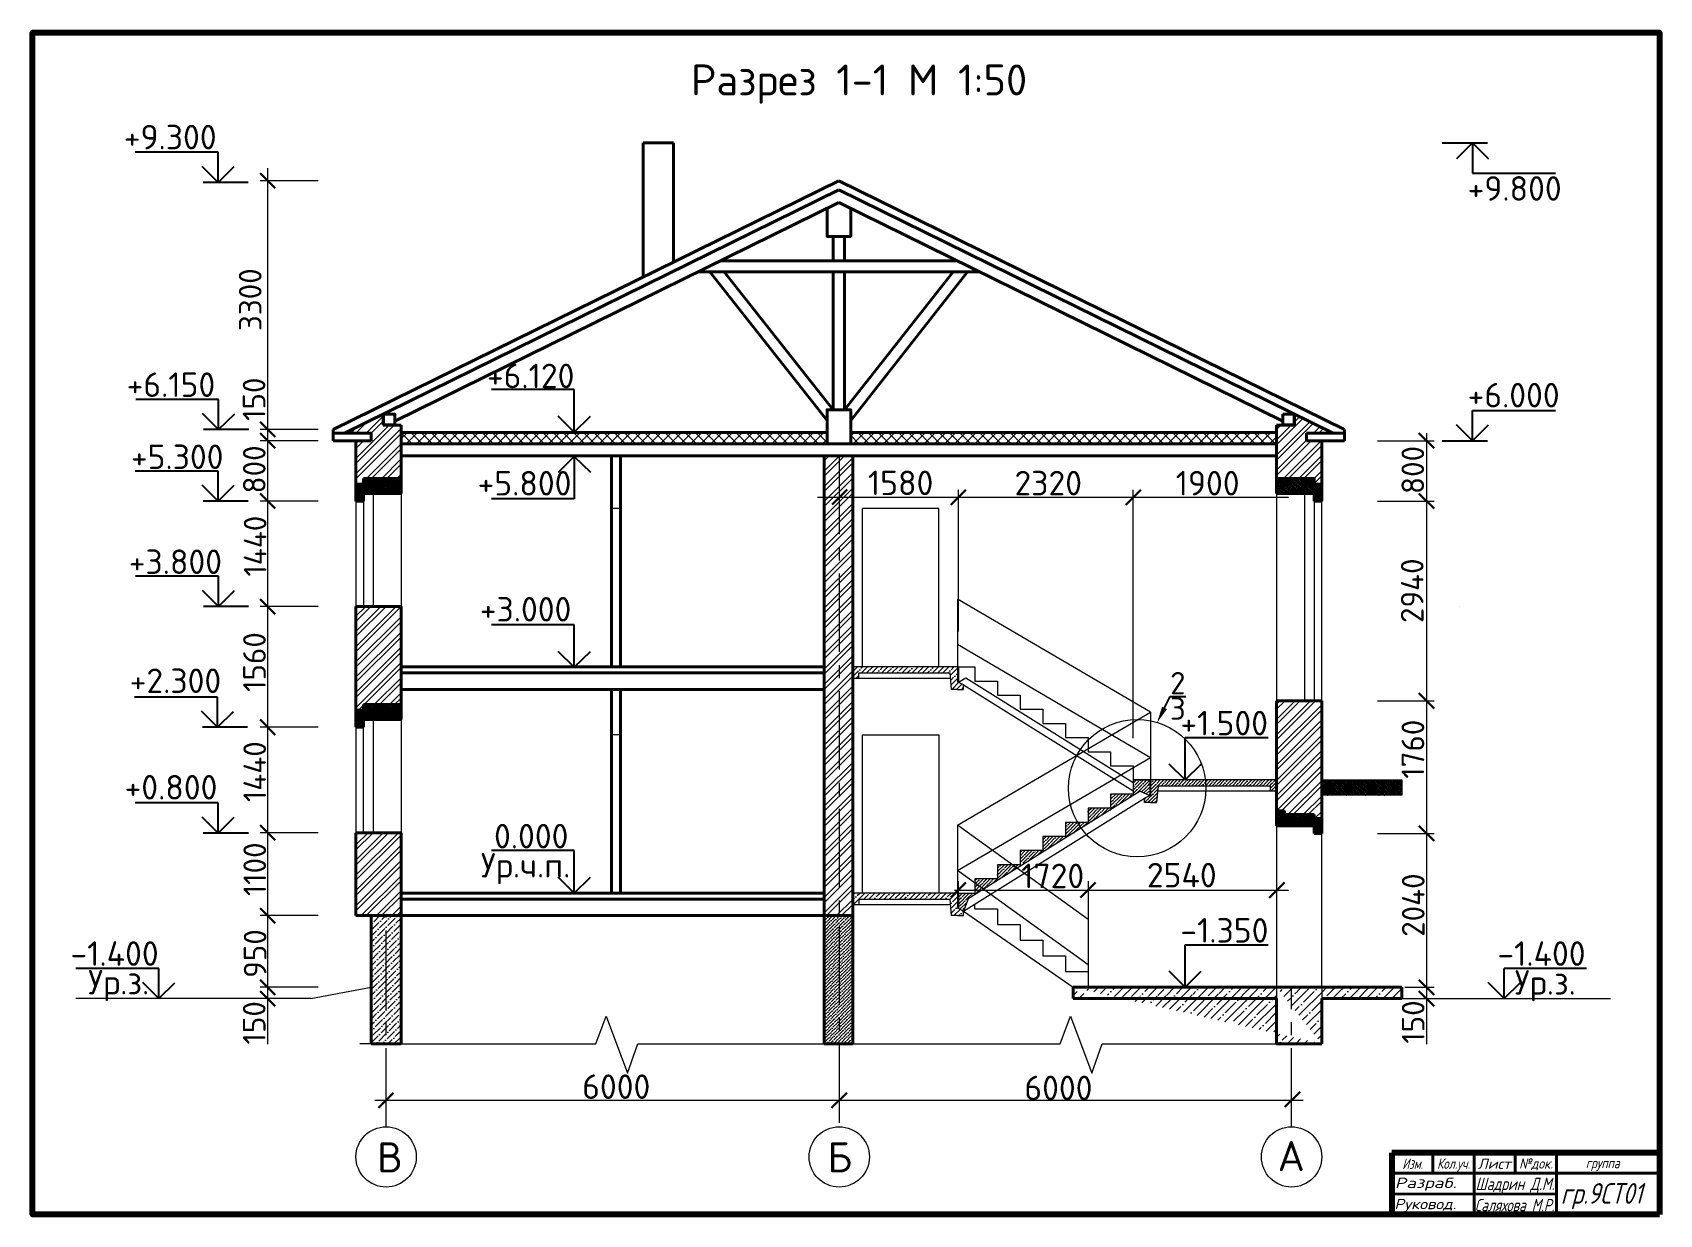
# Paper-space layout 'Лист3-Лист1' of a CAD drawing. Header units: millimetres. Extents: x 2 to 397, y 5 to 292.
import ezdxf
from ezdxf import colors
from ezdxf.entities.mleader import LeaderData, LeaderLine
from ezdxf.enums import TextEntityAlignment as Align
from ezdxf.math import Vec2, Vec3

# ---------------------------------------------------------------- set-up
doc = ezdxf.new("R2010")
doc.units = ezdxf.units.MM
doc.linetypes.add('ACAD_ISO08W100', pattern=[36, 24, -3, 6, -3])
doc.linetypes.add('CENTER2', pattern=[28.575, 19.05, -3.175, 3.175, -3.175])
doc.layers.add('1', color=7, linetype='Continuous')
doc.layers.add('VPORTS', color=7, linetype='Continuous')
doc.styles.add('R', font='isocpeur.ttf', dxfattribs={"height": 2.5})
doc.styles.get("Standard").update_dxf_attribs({"font": 'arial.ttf'})
pattern_1 = [(45, (-6269.1573, -19898.2184), (-1.84920064, 1.84920064), []), (45, (-6267.9245, -19898.2184), (-1.84920064, 1.84920064), [])]
pattern_2 = [(45, (-6269.1573, -19898.21842), (-0.32874678, 0.32874678), []), (45, (-6268.82856, -19898.21842), (-0.32874678, 0.32874678), [0.581147694, -0.116229539, 0, -0.116229539])]
pattern_3 = [(45, (-6323.8953, -19898.21842), (0.1232800426, 0.452026823), [0.581147694, -0.116229539, 0, -0.116229539])]
pattern_4 = [(45, (-12674.2354, -39948.7046), (-0.82186695, 0.82186695), []), (45, (-12673.4135, -39948.7046), (-0.82186695, 0.82186695), [1.452869236, -0.290573847, 0, -0.290573847])]

psp = doc.layouts.new('Лист3-Лист1')

# ---------------------------------------------------------------- hatches: boundary and pattern name
at = {"layer": 'VPORTS', "lineweight": 0, "true_color": 0x000000}
h = psp.add_hatch(dxfattribs=at)
h.set_pattern_fill('ANSI32', color=18, scale=0.274558)
h.set_pattern_definition([(45, (-12618.4005, -39948.7046), (-1.84920064, 1.84920064), []), (45, (-12617.1677, -39948.7046), (-1.84920064, 1.84920064), [])])
h.paths.add_polyline_path([(77.34, 194.37), (86.68, 198.97), (86.68, 196.29), (91.07, 196.29), (91.07, 194.55), (91.07, 188.88), (91.07, 183.38), (84.3, 183.38), (81.92, 183.38), (81.92, 182.01), (80.09, 182.01), (80.09, 192.54), (83.75, 192.54), (83.75, 194.37)])
h = psp.add_hatch(dxfattribs=at)
h.set_pattern_fill('ANSI32', color=18, scale=0.274558)
h.set_pattern_definition([(45, (-12673.1385, -39948.7046), (-1.84920064, 1.84920064), []), (45, (-12671.9057, -39948.7046), (-1.84920064, 1.84920064), [])])
h.paths.add_polyline_path([(317.29, 194.37), (307.95, 198.96), (307.95, 196.29), (303.57, 196.29), (303.57, 194.55), (303.57, 188.88), (303.57, 183.38), (312.72, 183.38), (312.72, 182.02), (314.55, 182.02), (314.55, 192.54), (310.89, 192.54), (310.89, 194.37)])
h = psp.add_hatch(dxfattribs=at)
h.set_pattern_fill('ANSI37', color=18, scale=0.549116)
h.set_pattern_definition([(45, (-12618.4005, -39948.7046), (-1.232800426, 1.232800426), []), (135, (-12618.4005, -39948.7046), (-1.232800426, -1.232800426), [])])
h.paths.add_polyline_path([(260.7, 194.55), (303.57, 194.55), (303.57, 191.8), (260.7, 191.8)])
h.paths.add_polyline_path([(182.94, 191.8), (91.07, 191.8), (91.07, 194.55), (182.94, 194.55)])
h.paths.add_polyline_path([(200.19, 194.55), (200.19, 191.8), (260.7, 191.8), (260.7, 194.55)])
h.paths.add_polyline_path([(194.46, 191.8), (194.46, 194.55), (182.94, 194.55), (182.94, 191.8)])
h = psp.add_hatch(dxfattribs=at)
h.set_pattern_fill('ANSI32', color=18, scale=0.274558)
h.set_pattern_definition([(45, (-6323.8905, -19898.2184), (-1.84920064, 1.84920064), []), (45, (-6322.6577, -19898.2184), (-1.84920064, 1.84920064), [])])
h.paths.add_polyline_path([(193.75, 77.22), (200.7, 77.22), (200.7, 188.88), (193.75, 188.88)])
at = {"layer": 'VPORTS', "linetype": 'ACAD_ISO08W100', "lineweight": 0, "true_color": 0x000000}
h = psp.add_hatch(dxfattribs=at)
h.set_pattern_fill('ANSI35', color=18, scale=0.073215)
h.set_pattern_definition(pattern_2)
h.paths.add_polyline_path([(81.92, 182.01), (80.09, 182.01), (80.09, 177.89), (81.92, 177.89), (81.92, 179.72), (91.07, 179.72), (91.07, 183.38), (84.3, 183.38), (81.92, 183.38)])
at = {"layer": 'VPORTS', "lineweight": 0, "true_color": 0x000000}
h = psp.add_hatch(dxfattribs=at)
h.set_pattern_fill('ANSI36', color=18, scale=0.073215)
h.set_pattern_definition(pattern_3)
h.paths.add_polyline_path([(303.57, 179.72), (312.72, 179.72), (312.72, 177.89), (314.55, 177.89), (314.55, 182.02), (312.72, 182.02), (312.72, 183.38), (303.57, 183.38)])
at = {"layer": 'VPORTS', "linetype": 'ACAD_ISO08W100', "lineweight": 0, "true_color": 0x000000}
h = psp.add_hatch(dxfattribs=at)
h.set_pattern_fill('ANSI32', color=18, scale=0.274558)
h.set_pattern_definition(pattern_1)
h.paths.add_polyline_path([(91.07, 152.27), (91.07, 128.47), (84.3, 128.47), (81.92, 128.47), (81.92, 127.1), (80.09, 127.1), (80.09, 152.27)])
at = {"layer": 'VPORTS', "lineweight": 0, "true_color": 0x000000}
h = psp.add_hatch(dxfattribs=at)
h.set_pattern_fill('ANSI35', color=18, scale=0.274558)
h.set_pattern_definition([(45, (-6324.9922, -19898.2184), (-1.23280043, 1.23280043), []), (45, (-6323.7594, -19898.2184), (-1.23280043, 1.23280043), [2.17930385, -0.43586077, 0, -0.43586077])])
h.paths.add_polyline_path([(226.14, 137.62), (200.7, 137.62), (200.7, 134.88), (202.17, 134.88), (202.17, 136.16), (224.31, 136.16), (224.68, 132.13), (226.14, 132.13), (227.61, 132.13), (227.61, 133.23), (226.14, 133.96)])
edge = h.paths.add_edge_path()
edge.add_line((226.14, 82.71), (226.14, 79.05))
edge.add_line((226.14, 82.71), (200.7, 82.71))
edge.add_line((200.7, 82.71), (200.7, 79.97))
edge.add_line((200.7, 79.97), (202.17, 79.97))
edge.add_line((202.17, 79.97), (202.17, 81.25))
edge.add_line((202.17, 81.25), (224.31, 81.25))
edge.add_line((224.68, 77.22), (224.31, 81.25))
edge.add_line((226.14, 77.22), (224.68, 77.22))
edge.add_line((226.14, 77.22), (227.61, 77.22))
edge.add_line((227.61, 77.22), (227.61, 78.32))
edge.add_line((227.61, 78.32), (226.33, 78.96))
at = {"layer": 'VPORTS', "linetype": 'ACAD_ISO08W100', "lineweight": 0, "true_color": 0x000000}
h = psp.add_hatch(dxfattribs=at)
h.set_pattern_fill('ANSI35', color=18, scale=0.073215)
h.set_pattern_definition(pattern_2)
h.paths.add_polyline_path([(81.92, 127.1), (80.09, 127.1), (80.09, 122.98), (81.92, 122.98), (81.92, 124.81), (91.07, 124.81), (91.07, 128.47), (84.3, 128.47), (81.92, 128.47)])
at = {"layer": 'VPORTS', "lineweight": 0, "true_color": 0x000000}
h = psp.add_hatch(dxfattribs=at)
h.set_pattern_fill('ANSI32', color=18, scale=0.274558)
h.set_pattern_definition([(45, (-6323.8953, -19898.2184), (-1.84920064, 1.84920064), []), (45, (-6322.6625, -19898.2184), (-1.84920064, 1.84920064), [])])
h.paths.add_polyline_path([(314.55, 129.39), (314.55, 100.83), (312.72, 100.83), (312.72, 101.75), (305.5, 101.75), (305.5, 102.66), (303.57, 102.66), (303.57, 129.39)])
h = psp.add_hatch(dxfattribs=at)
h.set_pattern_fill('ANSI35', color=18, scale=0.183039)
h.set_pattern_definition(pattern_4)
h.paths.add_polyline_path([(226.33, 82.71), (230.35, 82.71), (230.35, 86.15), (235.84, 86.15), (235.84, 89.58), (241.33, 89.58), (241.33, 93.01), (246.83, 93.01), (246.83, 96.44), (252.32, 96.44), (252.32, 99.87), (257.81, 99.87), (257.81, 103.31), (263.3, 103.31), (263.3, 106.74), (268.79, 106.74), (268.79, 110.17), (272.82, 110.17), (272.82, 106.42), (270.44, 107.42), (228.7, 81.34), (227.61, 78.32), (226.33, 78.96)])
h = psp.add_hatch(dxfattribs=at)
h.set_pattern_fill('ANSI35', color=18, scale=0.183039)
h.set_pattern_definition(pattern_4)
h.paths.add_polyline_path([(303.57, 110.17), (273, 110.17), (273, 106.51), (271.54, 105.78), (271.54, 104.68), (273, 104.68), (274.46, 104.68), (274.83, 108.7), (302.1, 108.7), (302.1, 107.42), (303.57, 107.42)])
h = psp.add_hatch(dxfattribs=at)
h.set_pattern_fill('ANSI36', color=18, scale=0.073215)
h.set_pattern_definition(pattern_3)
h.paths.add_polyline_path([(333.97, 106.51), (314.55, 106.51), (314.55, 110.17), (333.97, 110.17)])
h = psp.add_hatch(dxfattribs=at)
h.set_pattern_fill('ANSI36', color=18, scale=0.073215)
h.set_pattern_definition(pattern_3)
h.paths.add_polyline_path([(314.55, 100.83), (314.55, 97.17), (312.72, 97.17), (312.72, 99), (303.57, 99), (303.57, 102.66), (305.5, 102.66), (305.5, 101.75), (309.04, 101.75), (312.72, 101.75), (312.72, 100.83)])
at = {"layer": 'VPORTS', "linetype": 'ACAD_ISO08W100', "lineweight": 0, "true_color": 0x000000}
h = psp.add_hatch(dxfattribs=at)
h.set_pattern_fill('ANSI32', color=18, scale=0.274558)
h.set_pattern_definition(pattern_1)
h.paths.add_polyline_path([(91.07, 97.36), (91.07, 77.22), (83.75, 77.22), (80.09, 77.22), (80.09, 97.36)])
edge = h.paths.add_edge_path()
edge.add_line((80.09, 82.71), (80.09, 97.36))
at = {"layer": 'VPORTS', "lineweight": 0, "true_color": 0x000000}
h = psp.add_hatch(dxfattribs=at)
h.set_pattern_fill('ANSI36', color=18, scale=0.320318)
h.set_pattern_definition([(45, (-6269.1573, -19898.2184), (0.539350187, 1.97761735), [2.54252116, -0.50850423, 0, -0.50850423])])
h.paths.add_polyline_path([(91.07, 77.22), (91.07, 46.11), (83.75, 46.11), (83.75, 59.83), (83.75, 77.22)])
h = psp.add_hatch(dxfattribs=at)
h.set_pattern_fill('ANSI36', color=18, scale=0.183039)
h.set_pattern_definition([(45, (-12673.13367, -39948.7046), (0.3082001066, 1.1300670575), [1.452869236, -0.290573847, 0, -0.290573847])])
h.paths.add_polyline_path([(193.75, 77.22), (200.7, 77.22), (200.7, 46.11), (193.75, 46.11)])
h = psp.add_hatch(dxfattribs=at)
h.set_pattern_fill('ANSI35', color=18, scale=0.457597)
h.set_pattern_definition([(45, (-6323.8953, -19898.2184), (-2.05466738, 2.05466738), []), (45, (-6321.8406, -19898.2184), (-2.05466738, 2.05466738), [3.6321731, -0.72643462, 0, -0.72643462])])
edge = h.paths.add_edge_path()
edge.add_line((258.9, 59.83), (333.97, 59.83))
edge.add_line((258.9, 57.09), (303.57, 57.09))
edge.add_line((254.23, 57.09), (258.9, 57.09))
edge.add_line((254.23, 59.83), (254.23, 57.09))
edge.add_line((254.23, 59.83), (258.9, 59.83))
edge.add_line((333.97, 59.83), (333.97, 57.09))
edge.add_line((333.97, 57.09), (314.55, 57.09))
edge.add_line((314.55, 59.83), (314.55, 46.11))
edge.add_line((303.57, 59.83), (303.57, 46.11))
edge.add_line((303.57, 46.11), (314.55, 46.11))

# ---------------------------------------------------------------- linework, layer by layer
at = {"color": 18, "true_color": 0x000000}
for p, q in [((343.83, 264.85), (354.81, 264.85)), ((351.15, 264.85), (347.26, 260.98)), ((351.15, 264.85), (351.15, 257.53)), ((351.15, 264.85), (355.06, 260.99)), ((46.63, 262.58), (26.5, 262.58)), ((46.63, 255.26), (46.63, 262.58)), ((46.63, 255.26), (42.74, 259.14)), ((46.63, 255.26), (50.53, 259.12)), ((351.15, 257.53), (371.29, 257.53)), ((53.95, 255.26), (42.97, 255.26)), ((46.75, 202.56), (26.61, 202.56)), ((46.75, 195.24), (46.75, 202.56)), ((133.09, 204.94), (112.96, 204.94)), ((133.09, 194.61), (133.09, 204.94)), ((46.75, 195.24), (42.86, 199.12)), ((46.75, 195.24), (50.65, 199.1)), ((133.09, 194.61), (129.2, 198.48)), ((133.09, 194.61), (137, 198.47)), ((351.15, 192.53), (351.15, 199.85)), ((351.15, 199.85), (371.29, 199.85)), ((54.07, 195.24), (43.09, 195.24)), ((351.15, 192.53), (347.26, 196.41)), ((351.15, 192.53), (355.06, 196.39)), ((343.83, 192.53), (354.81, 192.53)), ((133.09, 188.74), (129.2, 184.86)), ((133.09, 188.74), (133.09, 178.4)), ((133.09, 188.74), (137, 184.87)), ((46.62, 185.18), (26.49, 185.18)), ((46.62, 177.86), (42.73, 181.74)), ((46.62, 177.86), (46.62, 185.18)), ((46.62, 177.86), (50.53, 181.73)), ((53.95, 177.86), (42.96, 177.86)), ((133.09, 178.41), (112.96, 178.41)), ((46.71, 159.64), (26.57, 159.64)), ((46.71, 152.31), (46.71, 159.64)), ((46.71, 152.31), (42.82, 156.19)), ((46.71, 152.31), (50.61, 156.18)), ((54.03, 152.31), (43.05, 152.31)), ((133.09, 147.86), (112.96, 147.86)), ((133.09, 137.53), (133.09, 147.86)), ((133.09, 137.53), (129.2, 141.4)), ((133.09, 137.53), (137, 141.39)), ((46.46, 130.28), (26.32, 130.28)), ((46.46, 122.96), (42.57, 126.84)), ((46.46, 122.96), (46.46, 130.28)), ((46.46, 122.96), (50.36, 126.83)), ((53.78, 122.96), (42.8, 122.96)), ((281.4, 110.17), (281.4, 120.5)), ((281.4, 120.5), (301.53, 120.5)), ((281.4, 110.17), (277.51, 114.04)), ((281.4, 110.17), (285.3, 114.03)), ((46.65, 104.6), (26.52, 104.6)), ((46.65, 97.28), (46.65, 104.6)), ((46.65, 97.28), (42.76, 101.16)), ((46.65, 97.28), (50.55, 101.15)), ((53.97, 97.28), (42.99, 97.28)), ((133.09, 93.04), (112.96, 93.04)), ((133.09, 82.71), (133.09, 93.05)), ((133.09, 82.71), (129.2, 86.59)), ((133.09, 82.71), (137, 86.58)), ((281.4, 59.83), (281.4, 70.17)), ((281.4, 70.16), (301.53, 70.16)), ((32.24, 64.41), (12.11, 64.41)), ((32.24, 57.09), (32.24, 64.41)), ((281.37, 59.84), (277.48, 63.72)), ((281.37, 59.84), (285.28, 63.71)), ((358.83, 57.08), (358.83, 64.41)), ((378.83, 64.41), (358.83, 64.41)), ((32.24, 57.09), (28.35, 60.96)), ((32.24, 57.09), (36.14, 60.95)), ((358.83, 57.08), (354.94, 60.96)), ((358.83, 57.08), (362.73, 60.95))]:
    psp.add_line(p, q, dxfattribs=at)
at = {"color": 18, "lineweight": 40, "true_color": 0x000000}
for p, q in [((197.28, 255.68), (74.59, 195.28)), ((197.28, 253.42), (77.33, 194.37)), ((197.28, 255.68), (320.04, 195.28)), ((197.28, 253.42), (317.29, 194.37)), ((197.29, 250.35), (89.52, 197.29)), ((197.29, 250.35), (305.11, 197.26)), ((74.59, 192.54), (74.59, 195.28)), ((320.04, 192.54), (320.04, 195.28)), ((80.09, 192.54), (74.59, 192.54)), ((80.09, 192.54), (80.09, 182.01)), ((314.55, 182.02), (314.55, 192.54)), ((314.55, 192.54), (318.21, 192.54)), ((318.21, 192.54), (320.04, 192.54)), ((91.07, 188.88), (303.57, 188.88)), ((91.07, 188.88), (91.07, 183.38)), ((193.75, 77.22), (193.75, 188.88)), ((200.7, 188.88), (200.7, 77.22)), ((80.09, 182.01), (80.09, 177.89)), ((80.09, 177.89), (81.92, 177.89)), ((91.07, 179.72), (81.92, 179.72)), ((81.92, 177.89), (81.92, 179.72)), ((303.57, 179.72), (312.72, 179.72)), ((312.72, 179.72), (312.72, 177.89)), ((312.72, 177.89), (314.55, 177.89)), ((80.09, 152.27), (80.09, 127.1)), ((91.07, 152.27), (80.09, 152.27)), ((91.07, 152.27), (91.07, 128.47)), ((91.07, 128.47), (91.07, 137.62)), ((91.07, 137.62), (193.75, 137.62)), ((91.07, 132.13), (193.75, 132.13)), ((80.09, 122.98), (80.09, 127.1)), ((80.09, 122.98), (81.92, 122.98)), ((91.07, 124.81), (81.92, 124.81)), ((80.09, 97.36), (80.09, 77.22)), ((91.07, 82.71), (193.75, 82.71)), ((83.75, 77.22), (83.75, 59.83)), ((91.07, 77.22), (91.07, 46.11))]:
    psp.add_line(p, q, dxfattribs=at)
at = {"color": 18, "lineweight": 0, "true_color": 0x000000}
for p, q in [((314.55, 129.39), (314.55, 177.89)), ((203.08, 137.62), (203.08, 176.06)), ((221.57, 176.06), (203.08, 176.06)), ((221.57, 137.62), (221.57, 176.06)), ((348.1, 152.27), (348.1, 152.27)), ((202.17, 136.16), (224.31, 136.16)), ((303.57, 129.39), (303.57, 46.11)), ((81.92, 97.36), (81.92, 122.98)), ((203.08, 82.71), (203.08, 121.15)), ((203.08, 121.15), (221.57, 121.15)), ((221.57, 121.15), (221.57, 82.71)), ((301, 108.7), (274.83, 108.7)), ((80.09, 82.71), (80.09, 97.36)), ((314.55, 59.83), (314.55, 97.17)), ((202.17, 81.25), (224.31, 81.25)), ((83.75, 77.22), (83.75, 77.22)), ((69.1, 57.09), (83.75, 59.83))]:
    psp.add_line(p, q, dxfattribs=at)
at = {"color": 18, "lineweight": 80, "true_color": 0x000000}
psp.add_lwpolyline([(396.54, 4.67), (1.57, 4.67), (1.57, 291.65), (396.54, 291.65)], close=True, dxfattribs=at)
at = {"color": 18, "lineweight": 0, "true_color": 0x000000}
for centre in [(87.41, 18.65), (197.41, 18.65), (307.23, 18.65)]:
    psp.add_circle(centre, 7.32, dxfattribs=at)
at = {"layer": 'VPORTS', "lineweight": 40}
for p, q in [((149.82, 232.32), (149.82, 264.83)), ((149.82, 264.83), (157.14, 264.83)), ((157.14, 264.83), (157.14, 235.92)), ((195.92, 242.13), (195.92, 236.25)), ((198.73, 236.25), (198.73, 242.13)), ((163.08, 233.51), (231.49, 233.51)), ((194.46, 197.48), (165.99, 233.51)), ((168.66, 236.25), (225.91, 236.25)), ((195.92, 200.06), (169.49, 233.51)), ((195.92, 233.51), (195.92, 200.06)), ((198.73, 200.06), (198.73, 233.51)), ((198.73, 200.06), (225.08, 233.51)), ((200.19, 197.48), (228.57, 233.51)), ((142.13, 137.62), (142.13, 188.88)), ((144.33, 188.88), (144.33, 137.62)), ((312.72, 183.38), (303.57, 183.38)), ((303.57, 183.38), (303.57, 179.72)), ((312.72, 182.02), (312.72, 183.38)), ((312.72, 182.02), (314.55, 182.02)), ((142.13, 132.13), (142.13, 82.71)), ((144.33, 132.13), (144.33, 82.71)), ((303.57, 102.66), (303.57, 99)), ((254.23, 59.83), (254.23, 57.09)), ((333.97, 59.83), (333.97, 57.09)), ((254.23, 57.09), (258.9, 57.09)), ((303.57, 57.09), (303.57, 46.11)), ((314.55, 46.11), (314.55, 57.09)), ((193.75, 46.11), (200.7, 46.11)), ((303.57, 46.11), (314.55, 46.11))]:
    psp.add_line(p, q, dxfattribs=at)
at = {"layer": 'VPORTS', "color": 18, "lineweight": 30, "true_color": 0x000000}
for p, q in [((56.85, 257.51), (60.5, 253.86)), ((56.85, 197.11), (60.5, 193.46)), ((56.85, 194.36), (60.5, 190.71)), ((338.15, 194.36), (341.81, 190.71)), ((56.85, 179.72), (60.5, 176.07)), ((199.33, 180.73), (195.68, 177.07)), ((228.15, 180.63), (224.5, 176.98)), ((270.62, 180.63), (266.96, 176.98)), ((338.15, 179.72), (341.81, 176.07)), ((56.85, 154.1), (60.5, 150.44)), ((338.15, 131.22), (341.81, 127.56)), ((56.85, 124.81), (60.5, 121.15)), ((56.85, 99.18), (60.5, 95.53)), ((338.15, 99), (341.81, 95.35)), ((228.15, 85.25), (224.5, 81.6)), ((259.64, 85.25), (255.98, 81.6)), ((305.49, 85.24), (301.83, 81.58)), ((56.85, 79.05), (60.5, 75.39)), ((56.85, 61.66), (60.5, 58.01)), ((338.15, 61.66), (341.81, 58.01)), ((56.85, 58.92), (60.5, 55.26)), ((338.15, 58.92), (341.81, 55.26)), ((89.24, 34.21), (85.58, 30.55)), ((199.23, 34.21), (195.57, 30.55)), ((309.28, 34.43), (305.62, 30.77))]:
    psp.add_line(p, q, dxfattribs=at)
at = {"layer": 'VPORTS', "color": 18, "lineweight": 0, "true_color": 0x000000}
for p, q in [((58.68, 45.99), (58.68, 258.69)), ((70.93, 255.68), (56.85, 255.68)), ((70.93, 195.28), (56.85, 195.28)), ((70.93, 192.54), (56.85, 192.54)), ((84.3, 183.38), (84.3, 179.72)), ((310.35, 179.72), (310.35, 183.38)), ((312.72, 179.72), (312.72, 182.02)), ((70.93, 177.89), (56.85, 177.89)), ((80.09, 177.89), (80.09, 152.27)), ((81.92, 177.89), (81.92, 152.27)), ((84.3, 179.72), (84.3, 152.27)), ((91.07, 179.72), (91.07, 152.27)), ((303.57, 179.72), (303.57, 129.39)), ((310.35, 179.72), (310.35, 129.39)), ((312.72, 177.89), (312.72, 129.39)), ((273, 126.64), (226.14, 154.1)), ((226.14, 154.1), (226.14, 137.62)), ((70.93, 152.27), (56.85, 152.27)), ((226.14, 143.12), (273, 115.66)), ((226.14, 137.62), (200.7, 137.62)), ((200.7, 134.88), (224.43, 134.88)), ((224.68, 132.13), (224.31, 136.16)), ((226.14, 137.62), (226.14, 133.96)), ((226.14, 137.62), (226.33, 137.62)), ((226.33, 137.62), (226.33, 133.87)), ((226.33, 137.62), (230.35, 137.62)), ((228.16, 134.88), (226.33, 133.87)), ((268.79, 109.48), (228.16, 134.88)), ((230.35, 137.62), (230.35, 134.19)), ((226.14, 132.13), (224.68, 132.13)), ((227.61, 133.23), (226.14, 133.96)), ((226.14, 132.13), (227.61, 132.13)), ((227.61, 132.13), (227.61, 133.23)), ((227.61, 133.23), (268.79, 107.49)), ((230.35, 134.19), (235.84, 134.19)), ((235.84, 134.19), (235.84, 130.76)), ((235.84, 130.76), (241.33, 130.76)), ((241.33, 130.76), (241.33, 127.33)), ((84.3, 128.47), (84.3, 124.81)), ((226.14, 99.19), (273, 126.64)), ((241.33, 127.33), (246.83, 127.33)), ((246.83, 127.33), (246.83, 123.9)), ((273, 126.64), (273, 110.17)), ((70.93, 122.98), (56.85, 122.98)), ((80.09, 122.98), (80.09, 97.36)), ((84.3, 124.81), (84.3, 97.36)), ((91.07, 124.81), (91.07, 97.36)), ((246.83, 123.9), (252.32, 123.9)), ((252.32, 123.9), (252.32, 120.46)), ((252.32, 120.46), (257.81, 120.46)), ((257.81, 120.46), (257.81, 117.03)), ((226.14, 88.2), (273, 115.66)), ((257.81, 117.03), (263.3, 117.03)), ((263.3, 117.03), (263.3, 113.6)), ((263.3, 113.6), (268.79, 113.6)), ((268.79, 113.6), (268.79, 110.17)), ((270.44, 107.42), (228.7, 81.34)), ((268.79, 106.74), (263.3, 106.74)), ((263.3, 106.74), (263.3, 103.31)), ((268.79, 110.17), (272.82, 110.17)), ((268.79, 110.17), (268.79, 106.74)), ((270.44, 107.42), (272.82, 106.42)), ((272.82, 110.17), (272.82, 106.42)), ((273, 110.17), (272.82, 110.17)), ((273, 110.17), (273, 106.51)), ((302.47, 110.17), (273, 110.17)), ((274.83, 108.7), (274.46, 104.68)), ((302.1, 107.42), (274.71, 107.42)), ((314.55, 110.17), (333.97, 110.17)), ((314.55, 110.17), (314.55, 106.51)), ((227.61, 78.32), (271.54, 105.78)), ((263.3, 103.31), (257.81, 103.31)), ((257.81, 103.31), (257.81, 99.87)), ((271.54, 105.78), (273, 106.51)), ((271.54, 104.68), (271.54, 105.78)), ((273, 104.68), (271.54, 104.68)), ((273, 104.68), (274.46, 104.68)), ((333.97, 106.51), (314.55, 106.51)), ((226.14, 99.19), (226.14, 82.71)), ((257.81, 76.31), (226.14, 99.19)), ((257.81, 99.87), (252.32, 99.87)), ((252.32, 99.87), (252.32, 96.44)), ((305.5, 101.75), (305.5, 99)), ((310.35, 101.75), (310.35, 99)), ((312.72, 100.83), (312.72, 99)), ((70.93, 97.36), (56.85, 97.36)), ((252.32, 96.44), (246.83, 96.44)), ((246.83, 96.44), (246.83, 93.01)), ((246.83, 93.01), (241.33, 93.01)), ((241.33, 93.01), (241.33, 89.58)), ((257.81, 65.32), (226.14, 88.2)), ((241.33, 89.58), (235.84, 89.58)), ((235.84, 89.58), (235.84, 86.15)), ((235.84, 86.15), (230.35, 86.15)), ((230.35, 86.15), (230.35, 82.71)), ((226.14, 82.71), (200.7, 82.71)), ((200.7, 79.97), (224.43, 79.97)), ((224.68, 77.22), (224.31, 81.25)), ((226.14, 82.71), (226.14, 79.05)), ((226.33, 82.71), (226.14, 82.71)), ((226.33, 78.96), (226.14, 79.05)), ((226.33, 82.71), (230.35, 82.71)), ((226.33, 82.71), (226.33, 78.96)), ((228.7, 81.34), (227.61, 78.32)), ((230.35, 78.9), (230.35, 80.04)), ((70.93, 77.22), (56.85, 77.22)), ((226.14, 77.22), (224.68, 77.22)), ((226.14, 77.22), (227.61, 77.22)), ((227.61, 78.32), (226.33, 78.96)), ((227.61, 77.22), (227.61, 78.32)), ((227.61, 78.32), (254.23, 59.83)), ((230.35, 78.9), (235.84, 78.9)), ((235.84, 78.9), (235.84, 75.09)), ((235.84, 75.09), (241.33, 75.09)), ((241.33, 75.09), (241.33, 71.27)), ((257.81, 76.31), (257.81, 63.65)), ((241.33, 71.27), (246.83, 71.27)), ((246.83, 71.27), (246.83, 67.46)), ((246.83, 67.46), (252.32, 67.46)), ((252.32, 67.46), (252.32, 63.65)), ((70.93, 59.83), (56.85, 59.83)), ((310.06, 59.83), (313.64, 59.83)), ((314.55, 59.83), (314.55, 46.11)), ((69.1, 57.09), (12.11, 57.09)), ((333.97, 57.09), (384.66, 57.09)), ((138.3, 46.11), (140.81, 52.84)), ((140.81, 52.84), (146.02, 38.96)), ((251.05, 46.11), (253.56, 52.83)), ((253.56, 52.83), (258.77, 38.94)), ((83.75, 46.11), (81, 46.11)), ((91.07, 46.11), (138.3, 46.11)), ((146.02, 38.96), (148.51, 46.11)), ((148.51, 46.11), (193.75, 46.11)), ((200.7, 46.11), (251.05, 46.11)), ((258.77, 38.94), (261.26, 46.11)), ((261.26, 46.11), (314.55, 46.11)), ((84.66, 32.38), (310.02, 32.38))]:
    psp.add_line(p, q, dxfattribs=at)
at = {"layer": 'VPORTS', "color": 18, "lineweight": 40, "true_color": 0x000000}
for p, q in [((86.68, 196.29), (86.68, 198.97)), ((307.95, 196.29), (307.95, 198.96)), ((83.75, 194.37), (74.59, 194.37)), ((83.75, 192.54), (83.75, 194.37)), ((91.07, 196.29), (86.68, 196.29)), ((91.07, 194.55), (91.07, 196.29)), ((91.07, 191.8), (91.07, 194.55)), ((91.07, 194.55), (182.94, 194.55)), ((182.94, 194.55), (194.46, 194.55)), ((200.19, 194.55), (260.7, 194.55)), ((260.7, 194.55), (303.57, 194.55)), ((303.57, 183.38), (303.57, 196.29)), ((303.57, 196.29), (307.95, 196.29)), ((310.89, 192.54), (310.89, 194.37)), ((310.89, 194.37), (317.29, 194.37)), ((317.29, 194.37), (320.04, 194.37)), ((80.09, 192.54), (83.75, 192.54)), ((91.07, 191.8), (303.57, 191.8)), ((91.07, 191.8), (91.07, 188.88)), ((310.89, 192.54), (314.55, 192.54)), ((81.92, 182.01), (80.09, 182.01)), ((84.3, 183.38), (81.92, 183.38)), ((81.92, 183.38), (81.92, 182.01)), ((91.07, 183.38), (84.3, 183.38)), ((314.55, 182.02), (314.55, 177.89)), ((91.07, 136.16), (170.14, 136.16)), ((170.14, 136.16), (193.75, 136.16)), ((81.92, 127.1), (80.09, 127.1)), ((84.3, 128.47), (81.92, 128.47)), ((81.92, 128.47), (81.92, 127.1)), ((91.07, 128.47), (84.3, 128.47)), ((91.07, 128.47), (91.07, 124.81)), ((314.55, 129.39), (303.57, 129.39)), ((303.57, 129.39), (303.57, 102.66)), ((314.55, 129.39), (314.55, 100.83)), ((305.5, 102.66), (303.57, 102.66)), ((312.72, 99), (303.57, 99)), ((305.5, 101.75), (305.5, 102.66)), ((312.72, 101.75), (305.5, 101.75)), ((312.72, 100.83), (312.72, 101.75)), ((314.55, 100.83), (312.72, 100.83)), ((312.72, 97.17), (312.72, 99)), ((314.55, 100.83), (314.55, 97.17)), ((80.09, 97.36), (91.07, 97.36)), ((91.07, 97.36), (91.07, 77.22)), ((312.72, 97.17), (314.55, 97.17)), ((91.07, 81.25), (193.75, 81.25)), ((83.75, 77.22), (80.09, 77.22)), ((91.07, 77.22), (83.75, 77.22)), ((200.7, 77.22), (91.07, 77.22)), ((193.75, 46.11), (193.75, 77.22)), ((200.7, 77.22), (200.7, 46.11)), ((83.75, 59.83), (83.75, 46.11)), ((254.23, 59.83), (333.97, 59.83)), ((258.9, 57.09), (303.57, 57.09)), ((333.97, 57.09), (314.55, 57.09)), ((91.07, 46.11), (83.75, 46.11)), ((341.54, 19.67), (341.54, 14.67)), ((351.54, 19.67), (351.54, 4.67)), ((361.54, 19.67), (361.54, 14.67)), ((371.54, 4.67), (371.54, 19.67)), ((396.54, 14.67), (331.54, 14.67))]:
    psp.add_line(p, q, dxfattribs=at)
at = {"layer": 'VPORTS', "color": 18, "lineweight": 18, "true_color": 0x000000}
for p, q in [((339.98, 194.37), (339.98, 45.99)), ((328.08, 192.54), (341.81, 192.54)), ((192.14, 178.8), (306.51, 178.8)), ((226.33, 146.19), (226.33, 180.63)), ((268.79, 120.28), (268.79, 180.63)), ((328.08, 177.89), (341.81, 177.89)), ((328.08, 129.39), (341.81, 129.39)), ((328.08, 97.17), (341.81, 97.17)), ((225.41, 83.43), (306.51, 83.43)), ((226.33, 82.71), (226.33, 85.62)), ((257.81, 85.62), (257.81, 76.31)), ((334.69, 59.83), (341.81, 59.83))]:
    psp.add_line(p, q, dxfattribs=at)
at = {"layer": 'VPORTS', "color": 18, "linetype": 'CENTER2', "lineweight": 0, "true_color": 0x000000}
for p, q in [((197.38, 188.88), (197.41, 25.97)), ((87.41, 25.97), (87.41, 77.22)), ((307.23, 25.97), (307.23, 59.83))]:
    psp.add_line(p, q, dxfattribs=at)
at = {"layer": 'VPORTS', "color": 18, "linetype": 'ACAD_ISO08W100', "lineweight": 0, "true_color": 0x000000}
for p, q in [((81.92, 179.72), (81.92, 182.01)), ((81.92, 127.1), (81.92, 124.81))]:
    psp.add_line(p, q, dxfattribs=at)
at = {"layer": 'VPORTS', "color": 18, "linetype": 'ACAD_ISO08W100', "lineweight": 40, "true_color": 0x000000}
for p, q in [((91.07, 183.38), (91.07, 179.72)), ((81.92, 124.81), (81.92, 122.98))]:
    psp.add_line(p, q, dxfattribs=at)
at = {"layer": 'VPORTS', "lineweight": 0}
for p, q in [((144.33, 176.06), (142.13, 176.06)), ((202.17, 134.88), (202.17, 136.16)), ((144.33, 121.15), (142.13, 121.15)), ((303.57, 110.17), (268.79, 110.17)), ((268.79, 110.17), (272.82, 110.17)), ((302.1, 108.7), (301, 108.7)), ((302.1, 107.42), (302.1, 108.7)), ((303.57, 107.42), (302.1, 107.42)), ((333.97, 110.17), (333.97, 106.51)), ((202.17, 81.25), (202.17, 79.97)), ((252.32, 63.65), (257.81, 63.65)), ((257.81, 63.65), (257.81, 59.83))]:
    psp.add_line(p, q, dxfattribs=at)
at = {"layer": 'VPORTS', "color": 18, "lineweight": 80, "true_color": 0x000000}
for p, q in [((396.54, 19.67), (331.54, 19.67)), ((331.54, 19.67), (331.54, 4.67))]:
    psp.add_line(p, q, dxfattribs=at)
at = {"layer": 'VPORTS', "lineweight": 35}
psp.add_line((331.54, 9.67), (371.54, 9.67), dxfattribs=at)
at = {"layer": 'VPORTS', "color": 18, "lineweight": 40, "true_color": 0x000000}
psp.add_lwpolyline([(200.19, 248.92), (200.19, 242.13), (194.46, 242.13), (194.46, 248.95)], dxfattribs=at)
for points in [[(86.78, 196.38), (89.52, 196.38), (89.52, 199.01), (86.78, 199.01)], [(194.46, 191.8), (194.46, 200.06), (200.19, 200.06), (200.19, 191.8)], [(305.11, 199), (307.86, 199), (307.86, 196.38), (305.11, 196.38)]]:
    psp.add_lwpolyline(points, close=True, dxfattribs=at)
at = {"layer": 'VPORTS', "color": 18, "lineweight": 0, "true_color": 0x000000}
psp.add_circle((269.73, 108.17), 16.67, dxfattribs=at)

# ---------------------------------------------------------------- texts
at = {"color": 18, "lineweight": 0, "true_color": 0x000000, "style": 'R'}
for s, p in [('В', (85.24, 14.87)), ('Б', (194.55, 14.9)), ('А', (303.85, 15.2))]:
    psp.add_text(s, height=7.32, dxfattribs=at).set_placement(p)
at = {"style": 'R', "oblique": 15}
for s, width, p, p2 in [('Изм.', 0.784314, (334.12, 15.72), (339.12, 15.72)), ('Кол.уч.', 0.761905, (342.55, 15.77), (350.55, 15.77)), ('Лист', 1.066667, (352.43, 15.74), (360.43, 15.74)), ('№док.', 0.910801, (362.46, 15.8), (370.66, 15.8)), ('группа', 0.762531, (378.66, 15.9), (386.85, 15.9)), ('Разраб.', 1.263158, (332.31, 11.09), (347.31, 11.09)), ('Руковод.', 1.132075, (332.18, 5.95), (347.18, 5.95))]:
    psp.add_text(s, height=2.5, dxfattribs=dict(at, width=width)).set_placement(p, p2, align=Align.FIT)
at = {"layer": '1', "style": 'R', "oblique": 15}
for s, width, p, p2 in [('Шадрин Д.М.', 0.839135, (351.88, 10.59), (371.01, 10.59)), ('Саляхова М.Р.', 0.738111, (351.73, 5.43), (371, 5.43))]:
    psp.add_text(s, height=3, dxfattribs=dict(at, width=width)).set_placement(p, p2, align=Align.FIT)
at = {"layer": '1', "style": 'R', "oblique": 15, "width": 0.8}
psp.add_text('гр.9СТ01', height=5, dxfattribs=at).set_placement((372.59, 7.28))
at = {"layer": 'VPORTS', "color": 18, "lineweight": 0, "true_color": 0x000000, "style": 'R'}
for s, height, p in [('Разрез 1-1 М 1:50', 7.5, (161.4, 276.39)), ('+9.300', 5.949, (23.73, 263.29)), ('+9.800', 5.949, (349.97, 250.82)), ('+6.120', 5.949, (111.89, 205.29)), ('+6.150', 5.949, (24.42, 203.17)), ('+6.000', 5.949, (349.97, 200.62)), ('+5.300', 5.949, (25.45, 185.66)), ('+5.800', 5.949, (109.62, 179.24)), ('1580', 5.949, (204.38, 179.33)), ('2320', 5.949, (239.96, 179.27)), ('1900', 5.949, (279.1, 179.25)), ('+3.800', 5.949, (24.93, 160.18)), ('+3.000', 5.949, (110.16, 148.64)), ('+2.300', 5.949, (25.16, 131.28)), ('2', 5.42, (277.76, 130.97)), ('3', 5.42, (277.72, 124.8)), ('+1.500', 5.949, (280.24, 121)), ('+0.800', 5.949, (23.92, 105.42)), ('0.000', 5.949, (113.61, 93.55)), ('Ур.ч.п.', 5.949, (110.41, 86.49)), ('1720', 5.949, (241.6, 83.89)), ('2540', 5.949, (272.1, 84.09)), ('-1.350', 5.949, (280.24, 70.67)), ('-1.400', 5.949, (10.78, 65.04)), ('-1.400', 5.949, (357.2, 65.04)), ('Ур.з.', 5.949, (15.08, 58.1)), ('Ур.з.', 5.949, (361.42, 58.04)), ('6000', 5.949, (135.01, 32.72)), ('6000', 5.949, (242.36, 32.41))]:
    psp.add_text(s, height=height, dxfattribs=at).set_placement(p)
for s, p in [('3300', (57.16, 219.15)), ('150', (58.1, 197.37)), ('800', (58.14, 179.73)), ('800', (339.41, 179.6)), ('1440', (58.35, 159.56)), ('2940', (339.26, 148.27)), ('1560', (58.19, 131.56)), ('1760', (339.44, 110.47)), ('1440', (58.26, 104.79)), ('1100', (58.26, 81.98)), ('2040', (339.52, 72.08)), ('950', (58.35, 62.12)), ('150', (58.13, 45.95)), ('150', (339.5, 46.14))]:
    psp.add_text(s, height=5.491, rotation=90, dxfattribs=at).set_placement(p)

# ---------------------------------------------------------------- leaders
at = {"layer": 'VPORTS', "lineweight": 0}
ml = psp.add_multileader_mtext('Standard', dxfattribs=at)
ml.set_content('', color=256)
ml.set_leader_properties()
ml.build(insert=Vec2(0, 0))
ctx = ml.context
ctx.base_point, ctx.plane_origin = Vec3(281.56, 130.41), Vec3(274.21, 125.42)
notes = []
notes.append((ctx, [(0, (1, 1, 0), (277.77, 130.41), (1, 0), 3.8, [(0, [(274.57, 124.08)], 0, [])])]))
ctx.mtext.insert, ctx.mtext.flow_direction = Vec3(283.56, 132.41), 5
for ctx, leaders in notes:
    for number, flags, end, landing, length, lines in leaders:
        leader = LeaderData()
        leader.index, (leader.has_last_leader_line, leader.has_dogleg_vector, leader.attachment_direction) = number, flags
        leader.last_leader_point, leader.dogleg_vector, leader.dogleg_length = Vec3(end), Vec3(landing), length
        for number, points, colour, breaks in lines:
            line = LeaderLine()
            line.index, line.vertices, line.color, line.breaks = number, Vec3.list(points), colors.encode_raw_color(colour), breaks
            leader.lines.append(line)
        ctx.leaders.append(leader)

doc.saveas('drawing.dxf')
